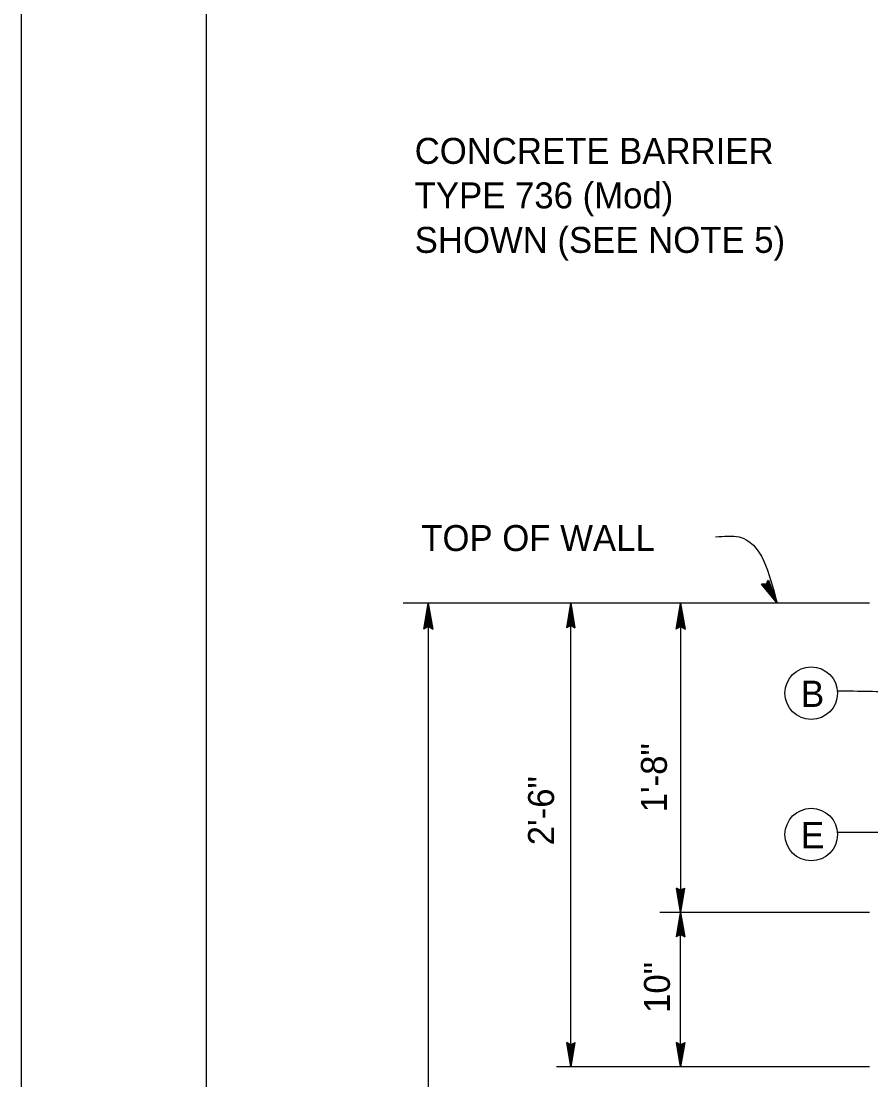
# Model space of a CAD drawing. Extents: x 0 to 2.83, y 0 to 1.83.
# Drawn here: x 0 to 0.3817, y 0.9327 to 1.4084 of the extents above; entities that cross this region are included whole.
import ezdxf

# ---------------------------------------------------------------- set-up
doc = ezdxf.new("R2010")
doc.units = 0
for name, color, linetype in [('10 Sheet Format', 7, 'Continuous'), ('210 Border', 7, 'Continuous'), ('212 Leaders and Dim Lines', 7, 'Continuous'), ('214 Text and Titles', 7, 'Continuous'), ('Default', 7, 'Continuous')]:
    doc.layers.add(name, color=color, linetype=linetype)

# ---------------------------------------------------------------- blocks, each defined once
blk = doc.blocks.new('TERMA')
at = {"layer": 'Default'}
for p, q in [((-0.327, 0.029), (-0.345, 0.057)), ((-0.345, 0.057), (0, 0)), ((0, 0), (-0.345, -0.058)), ((-0.336, 0.043), (0, 0)), ((0, 0), (-0.336, -0.043)), ((0, 0), (-0.327, 0.029)), ((-0.327, 0.029), (-0.309, 0)), ((-0.327, -0.029), (0, 0)), ((-0.309, 0), (-0.327, -0.029)), ((0, 0), (-0.318, 0.014)), ((-0.318, -0.014), (0, 0)), ((-0.309, 0), (0, 0)), ((-0.327, -0.029), (-0.345, -0.058))]:
    blk.add_line(p, q, dxfattribs=at)

msp = doc.modelspace()

# ---------------------------------------------------------------- linework, layer by layer
at = {"layer": '10 Sheet Format'}
msp.add_lwpolyline([(0, 0), (2.83333, 0), (2.83333, 1.83333), (0, 1.83333)], close=True, dxfattribs=at)
at = {"layer": '210 Border'}
msp.add_line((0.08333, 0.08333), (0.08333, 1.79167), dxfattribs=at)
at = {"layer": '212 Leaders and Dim Lines'}
for p, q in [((0.38114, 1.14687), (0.17161, 1.14687)), ((0.24513, 1.13587), (0.24696, 1.14687)), ((0.24559, 1.13615), (0.24696, 1.14687)), ((0.24696, 1.14687), (0.24605, 1.13643)), ((0.24696, 1.14687), (0.24651, 1.13672)), ((0.24696, 0.93854), (0.24696, 1.14687)), ((0.24696, 1.137), (0.24696, 1.14687)), ((0.24696, 1.14687), (0.2488, 1.13587)), ((0.24788, 1.13643), (0.24696, 1.14687)), ((0.24742, 1.13672), (0.24696, 1.14687)), ((0.24696, 1.14687), (0.24834, 1.13615)), ((0.29625, 1.14687), (0.29625, 1.00798)), ((0.24605, 1.13643), (0.24696, 1.137)), ((0.24696, 1.137), (0.24788, 1.13643)), ((0.24605, 1.13643), (0.24513, 1.13587)), ((0.24788, 1.13643), (0.2488, 1.13587)), ((0.29534, 1.01835), (0.29443, 1.01891)), ((0.29625, 1.00798), (0.29443, 1.01891)), ((0.29625, 1.00798), (0.29488, 1.01863)), ((0.29534, 1.01835), (0.29625, 1.00798)), ((0.29625, 1.01779), (0.29534, 1.01835)), ((0.2958, 1.01807), (0.29625, 1.00798)), ((0.29808, 1.01891), (0.29625, 1.00798)), ((0.29762, 1.01863), (0.29625, 1.00798)), ((0.29625, 1.00798), (0.29717, 1.01835)), ((0.29717, 1.01835), (0.29625, 1.01779)), ((0.29625, 1.00798), (0.29671, 1.01807)), ((0.29717, 1.01835), (0.29808, 1.01891)), ((0.29625, 1.01779), (0.29625, 1.00798)), ((0.38114, 1.00798), (0.28692, 1.00798)), ((0.29442, 0.99698), (0.29625, 1.00798)), ((0.29488, 0.99726), (0.29625, 1.00798)), ((0.29625, 1.00798), (0.29534, 0.99755)), ((0.29625, 1.00798), (0.29579, 0.99783)), ((0.29625, 0.93854), (0.29625, 1.00798)), ((0.29625, 0.99811), (0.29625, 1.00798)), ((0.29625, 1.00798), (0.29809, 0.99698)), ((0.29717, 0.99755), (0.29625, 1.00798)), ((0.29671, 0.99783), (0.29625, 1.00798)), ((0.29625, 1.00798), (0.29763, 0.99726)), ((0.29534, 0.99755), (0.29442, 0.99698)), ((0.29534, 0.99755), (0.29625, 0.99811)), ((0.29625, 0.99811), (0.29717, 0.99755)), ((0.29717, 0.99755), (0.29809, 0.99698)), ((0.24605, 0.94897), (0.24513, 0.94953)), ((0.24696, 0.93854), (0.24513, 0.94953)), ((0.24696, 0.93854), (0.24559, 0.94925)), ((0.24605, 0.94897), (0.24696, 0.93854)), ((0.24696, 0.9484), (0.24605, 0.94897)), ((0.2465, 0.94869), (0.24696, 0.93854)), ((0.2488, 0.94953), (0.24696, 0.93854)), ((0.24834, 0.94925), (0.24696, 0.93854)), ((0.24696, 0.93854), (0.24788, 0.94897)), ((0.24788, 0.94897), (0.24696, 0.9484)), ((0.24696, 0.93854), (0.24742, 0.94869)), ((0.24696, 0.9484), (0.24696, 0.93854)), ((0.24788, 0.94897), (0.2488, 0.94953)), ((0.29533, 0.94897), (0.29442, 0.94953)), ((0.29625, 0.93854), (0.29442, 0.94953)), ((0.29625, 0.93854), (0.29488, 0.94925)), ((0.29533, 0.94897), (0.29625, 0.93854)), ((0.29625, 0.9484), (0.29533, 0.94897)), ((0.29579, 0.94869), (0.29625, 0.93854)), ((0.29809, 0.94953), (0.29625, 0.93854)), ((0.29763, 0.94925), (0.29625, 0.93854)), ((0.29625, 0.93854), (0.29717, 0.94897)), ((0.29717, 0.94897), (0.29625, 0.9484)), ((0.29625, 0.93854), (0.29671, 0.94869)), ((0.29625, 0.9484), (0.29625, 0.93854)), ((0.29717, 0.94897), (0.29809, 0.94953)), ((0.38114, 0.93854), (0.2405, 0.93854))]:
    msp.add_line(p, q, dxfattribs=at)
at = {"layer": '214 Text and Titles'}
for p, q in [((0.33521, 1.15633), (0.3347, 1.15539)), ((0.33521, 1.15633), (0.33573, 1.15727)), ((0.33957, 1.14687), (0.33521, 1.15633)), ((0.33547, 1.1568), (0.33957, 1.14687)), ((0.33573, 1.15727), (0.33957, 1.14687)), ((0.33363, 1.15542), (0.33255, 1.15546)), ((0.33957, 1.14687), (0.33255, 1.15546)), ((0.33957, 1.14687), (0.33309, 1.15544)), ((0.33363, 1.15542), (0.33957, 1.14687)), ((0.3347, 1.15539), (0.33363, 1.15542)), ((0.33416, 1.15541), (0.33957, 1.14687)), ((0.3347, 1.15539), (0.33957, 1.14687)), ((0.33957, 1.14687), (0.33496, 1.15586))]:
    msp.add_line(p, q, dxfattribs=at)
msp.add_lwpolyline([(0.18289, 1.14687), (0.18289, 0.73941), (0.19122, 0.73941), (0.17455, 0.72274), (0.18289, 0.72274), (0.18289, 0.3741)], dxfattribs=at)
for centre in [(0.35495, 1.10647), (0.35495, 1.04293)]:
    msp.add_circle(centre, 0.01181, dxfattribs=at)
for points in [[(0.32131, 1.42136), (0.39473, 1.42136), (0.40571, 1.41641), (0.42839, 1.39167)], [(0.36649, 1.10757), (0.41663, 1.10672), (0.42016, 1.10666), (0.43161, 1.08205)], [(0.36694, 1.04403), (0.40569, 1.04403), (0.41334, 1.04403), (0.42754, 1.02187)]]:
    msp.add_open_spline(points, degree=2, dxfattribs=at)
msp.add_spline([(0.31198, 1.17666), (0.32254, 1.17666), (0.33957, 1.14687)], degree=3, dxfattribs=at)

# ---------------------------------------------------------------- block references
at = {"layer": '212 Leaders and Dim Lines', "xscale": 0.033863969643370066, "yscale": 0.03548367630197333, "rotation": 90}
msp.add_blockref('TERMA', (0.29625, 1.14687), dxfattribs=at)
at = {"layer": '214 Text and Titles', "xscale": 0.033863969643370066, "yscale": 0.03548367630197333, "rotation": 90}
msp.add_blockref('TERMA', (0.18289, 1.14687), dxfattribs=at)

# ---------------------------------------------------------------- texts
at = {"layer": '212 Leaders and Dim Lines'}
for s, p in [('1\'-8"', (0.2901, 1.05292)), ('2\'-6"', (0.23939, 1.03811)), ('10"', (0.29147, 0.96278))]:
    msp.add_text(s, height=0.011667, rotation=90, dxfattribs=at).set_placement(p)
at = {"layer": '214 Text and Titles'}
for s, height, p in [('CONCRETE BARRIER', 0.0116667, (0.17679, 1.34431)), ('TYPE 736 (Mod)', 0.0116667, (0.17679, 1.32431)), ('SHOWN (SEE NOTE 5)', 0.0116667, (0.17679, 1.30431)), ('TOP OF WALL', 0.0116667, (0.17975, 1.17034)), ('B', 0.01181, (0.35025, 1.10028)), ('E', 0.01181, (0.35032, 1.03674))]:
    msp.add_text(s, height=height, dxfattribs=at).set_placement(p)

doc.saveas('drawing.dxf')
